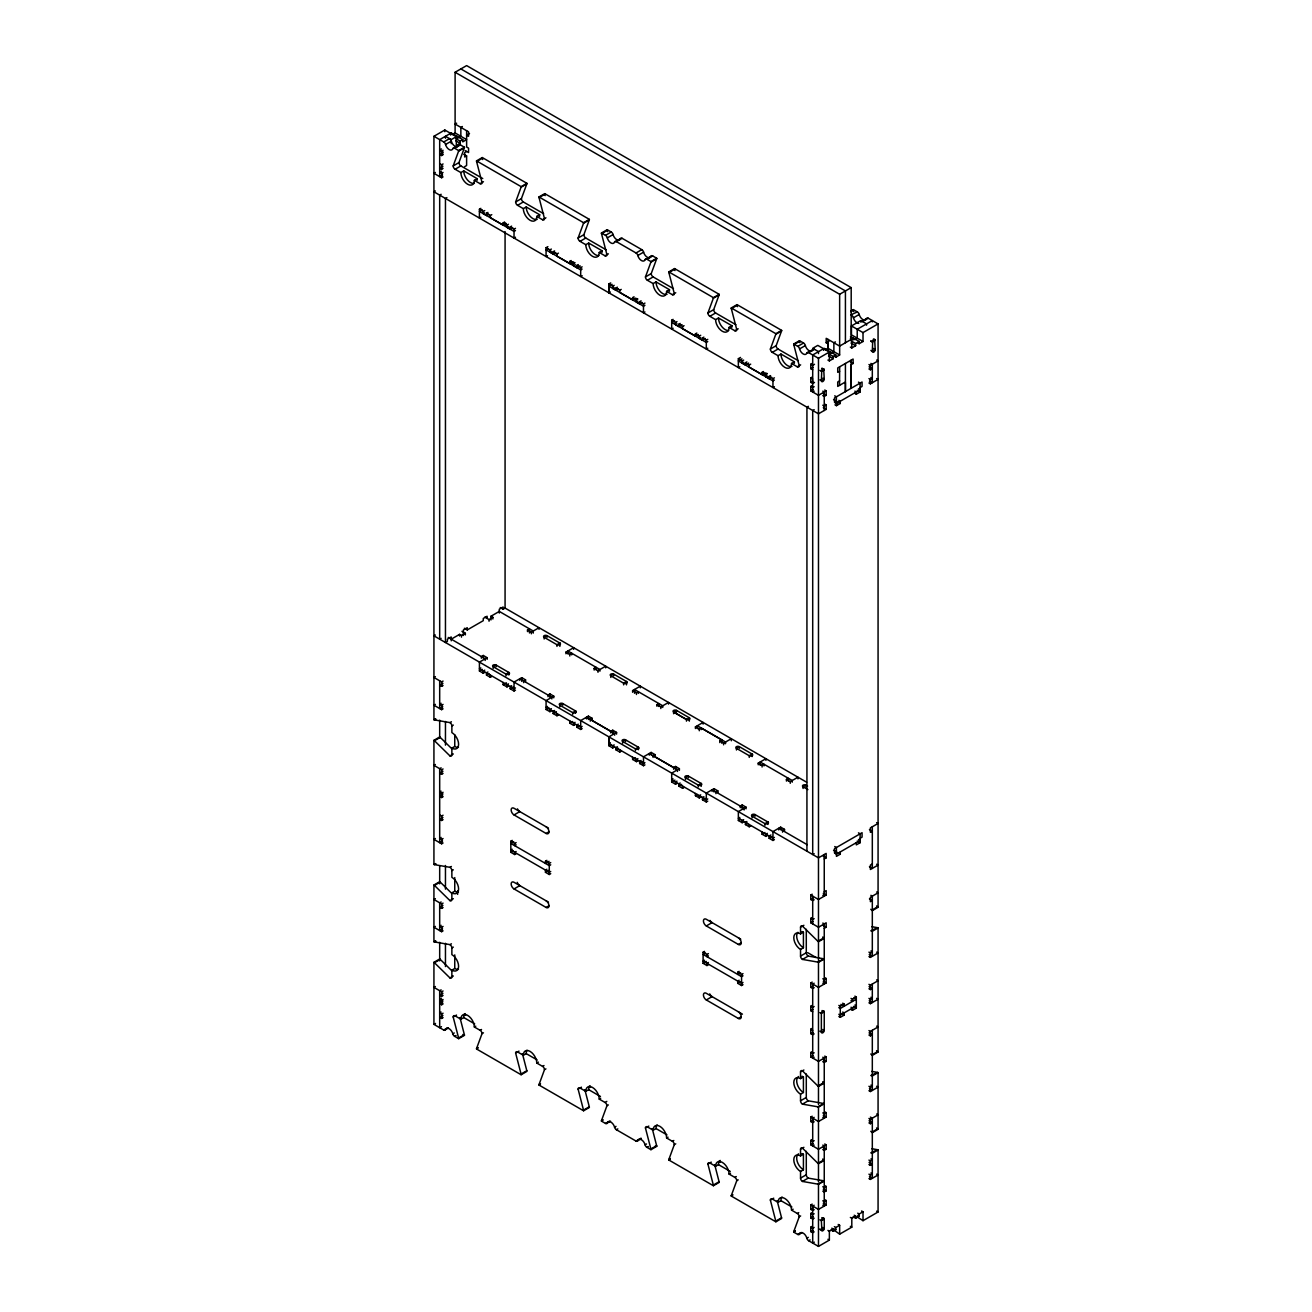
<?xml version="1.0" encoding="UTF-8"?>
<svg xmlns="http://www.w3.org/2000/svg" width="1312" height="1312" viewBox="0 0 1312 1312"><rect width="100%" height="100%" fill="white"/><g stroke="black" fill="none" stroke-linecap="round" stroke-linejoin="round"><path stroke-width="1.5" d="M485.194 660.444L485.194 658.788L448.228 637.435M519.798 680.436L519.798 678.763L551.844 697.262L551.844 698.935M586.464 718.91L586.464 717.254L614.656 733.523L614.656 735.196M599.912 671.186L599.912 669.514L567.866 651.014L567.866 653.934M677.468 771.456L677.468 769.8L649.276 753.514L649.276 755.171M712.088 791.448L712.088 789.775L744.134 808.274L744.134 809.947M725.536 743.707L725.536 742.034L697.344 725.766L697.344 728.668M760.156 765.355L760.156 762.026L792.202 780.525L792.202 782.198M778.738 829.922L778.738 828.266L807.175 844.682M834.99 404.834L836.433 405.67L836.433 401.226L833.546 399.57M834.366 356.356L835.81 357.192L839.647 354.962L839.647 294.282L851.193 287.623L851.193 339.431M845.42 382.579L845.42 391.599L845.42 363.473M845.42 342.76L845.42 290.952L460.873 68.929M854.866 393.37L856.31 394.19L860.147 391.976L860.147 387.532L862.066 386.433L862.066 381.989L834.514 397.897L834.514 402.341L836.433 401.226M442.57 154.488L442.816 151.569M822.804 378.2L824.248 379.037L821.361 380.693L821.788 369.918A2.329 1.345 -60 0 1 823.69 368.754L824.248 379.037A2.034 1.181 -60 0 1 822.804 381.53A2.034 1.181 -60 0 1 821.361 380.693L819.918 379.873M824.248 1228.54L823.805 1229.787A2.329 1.345 -60 0 1 821.902 1230.968L821.361 1220.685A2.034 1.181 -60 0 1 822.804 1218.192A2.034 1.181 -60 0 1 824.248 1219.012L824.248 1228.54L822.804 1227.442M873.038 348.369L875.202 349.615L872.316 351.288L872.742 340.513A2.329 1.345 -60 0 1 874.645 339.332L875.202 349.615A2.034 1.181 -60 0 1 873.759 352.108A2.034 1.181 -60 0 1 872.316 351.288L870.873 350.452M460.873 172.577L463.759 170.904L477.224 178.678L474.337 180.351A9.512 5.494 60 0 1 467.597 184.238A9.512 5.494 60 0 1 460.873 172.577L455.1 169.248A2.722 1.574 60 0 1 453.181 165.919L458.593 151.175A2.722 1.574 60 0 0 458.675 150.585L464.448 147.256L460.397 144.91A2.722 1.574 60 0 0 458.577 145.353A5.445 3.132 60 0 1 454.952 146.222A5.445 3.132 60 0 1 451.328 141.155A2.722 1.574 60 0 0 449.508 138.629L443.751 141.958L433.928 136.3L433.928 719.698A2.722 1.574 60 0 0 434.469 719.911L449.95 722.6L451.394 721.764M453.181 165.919L458.954 162.59L464.366 147.846A2.722 1.574 60 0 0 464.448 147.256M523.324 208.641L526.21 206.968L539.675 214.742L536.788 216.398A9.512 5.494 60 0 1 530.064 220.285A9.512 5.494 60 0 1 523.324 208.641L517.568 205.312A2.722 1.574 60 0 1 515.632 201.966L521.061 187.239A2.722 1.574 60 0 0 521.126 186.648L526.899 183.319L482.291 157.555L476.518 160.884A2.722 1.574 60 0 0 476.6 161.573L482.029 182.565A2.722 1.574 60 0 1 480.094 183.68L474.337 180.351M515.632 201.966L521.405 198.637L526.817 183.91A2.722 1.574 60 0 0 526.899 183.319M585.792 244.688L588.678 243.032L602.126 250.805L599.24 252.462A9.512 5.494 60 0 1 592.516 256.348A9.512 5.494 60 0 1 585.792 244.688L580.019 241.359A2.722 1.574 60 0 1 578.1 238.03L583.512 223.286A2.722 1.574 60 0 0 583.594 222.712L589.367 219.366L544.759 193.618L538.986 196.948A2.722 1.574 60 0 0 539.068 197.636L544.48 218.628A2.722 1.574 60 0 1 542.561 219.744L536.788 216.398M578.1 238.03L583.856 234.7L589.285 219.957A2.722 1.574 60 0 0 589.367 219.366M653.146 283.589L656.033 281.916L669.497 289.69L666.611 291.362A9.512 5.494 60 0 1 659.87 295.233A9.512 5.494 60 0 1 653.146 283.589L647.374 280.26A2.722 1.574 60 0 1 645.455 276.93L650.867 262.187A2.722 1.574 60 0 0 650.949 261.596L656.722 258.267L652.671 255.922A2.722 1.574 60 0 0 650.85 256.365A5.445 3.132 60 0 1 647.226 257.218A5.445 3.132 60 0 1 643.602 252.166A2.722 1.574 60 0 0 641.781 249.641L622.134 238.308A2.722 1.574 60 0 0 620.33 238.735A5.445 3.132 60 0 1 616.706 239.604A5.445 3.132 60 0 1 613.081 234.553A2.722 1.574 60 0 0 611.261 232.027L607.21 229.682L601.437 233.011A2.722 1.574 60 0 0 601.519 233.684L606.931 254.692A2.722 1.574 60 0 1 605.012 255.791L599.24 252.462M645.455 276.93L651.228 273.601L656.64 258.858A2.722 1.574 60 0 0 656.722 258.267M715.598 319.636L718.484 317.98L731.948 325.753L729.062 327.41A9.512 5.494 60 0 1 722.338 331.296A9.512 5.494 60 0 1 715.598 319.636L709.841 316.307A2.722 1.574 60 0 1 707.922 312.978L713.334 298.25A2.722 1.574 60 0 0 713.416 297.66L719.173 294.331L674.565 268.566L668.808 271.896A2.722 1.574 60 0 0 668.89 272.584L674.302 293.576A2.722 1.574 60 0 1 672.384 294.692L666.611 291.362M707.922 312.978L713.679 309.648L719.091 294.905A2.722 1.574 60 0 0 719.173 294.331M522.422 1053.667L526.817 1070.723A2.722 1.574 60 0 1 526.899 1071.396L521.126 1074.741L476.518 1048.977A2.722 1.574 60 0 1 476.6 1048.386L482.029 1033.643L483.472 1032.823M778.065 355.7L780.952 354.043L794.4 361.817L791.53 363.473A9.512 5.494 60 0 1 784.789 367.36A9.512 5.494 60 0 1 778.065 355.7L772.292 352.37A2.722 1.574 60 0 1 770.374 349.041L775.786 334.298A2.722 1.574 60 0 0 775.868 333.707L781.64 330.378L737.032 304.63L731.26 307.959A2.722 1.574 60 0 0 731.342 308.648L736.754 329.64A2.722 1.574 60 0 1 734.835 330.739L729.062 327.41M770.374 349.041L776.146 345.712L781.558 330.968A2.722 1.574 60 0 0 781.64 330.378M584.873 1089.731L589.285 1106.787A2.722 1.574 60 0 1 589.367 1107.459L583.594 1110.788L538.986 1085.04A2.722 1.574 60 0 1 539.068 1084.45L544.48 1069.706L545.923 1068.87M652.244 1128.615L656.64 1145.671A2.722 1.574 60 0 1 656.722 1146.36L650.949 1149.689L646.898 1147.344A2.722 1.574 60 0 1 645.078 1144.818A5.445 3.132 60 0 0 641.453 1139.767A5.445 3.132 60 0 0 637.829 1140.636A2.722 1.574 60 0 1 636.025 1141.063L616.378 1129.714A2.722 1.574 60 0 1 614.557 1127.188A5.445 3.132 60 0 0 610.933 1122.137A5.445 3.132 60 0 0 607.308 1123.006A2.722 1.574 60 0 1 605.504 1123.433L601.437 1121.104A2.722 1.574 60 0 1 601.519 1120.514L606.931 1105.77L608.374 1104.934M714.696 1164.679L719.091 1181.735A2.722 1.574 60 0 1 719.173 1182.407L713.416 1185.736L668.808 1159.988A2.722 1.574 60 0 1 668.89 1159.398L674.302 1144.654L675.746 1143.834M777.163 1200.726L781.558 1217.798A2.722 1.574 60 0 1 781.64 1218.471L775.868 1221.8L731.26 1196.052A2.722 1.574 60 0 1 731.342 1195.462L736.754 1180.718L738.197 1179.882M831.054 1229.984L833.218 1231.23L833.218 1229.016L829.364 1231.23L829.364 1240.102L818.475 1246.4L808.651 1240.726A2.722 1.574 60 0 1 806.831 1238.2A5.445 3.132 60 0 0 803.206 1233.149A5.445 3.132 60 0 0 799.582 1234.018A2.722 1.574 60 0 1 797.778 1234.444L793.711 1232.116A2.722 1.574 60 0 1 793.793 1231.525L799.221 1216.782L800.648 1215.945M442.57 174.955L439.684 176.628L439.684 139.63L451.262 132.938L462.759 139.63L462.759 141.844L466.613 139.63L455.1 132.938L455.1 72.258L466.629 65.6L851.193 287.623M433.928 136.3L444.817 130.003L456.33 136.678L456.33 145.566L460.168 143.336L460.168 141.122L455.838 138.629M469.516 133.496L466.629 135.169L468.564 136.284L468.564 131.84L455.1 124.066L456.625 123.197M462.382 126.526L460.873 127.395L460.84 136.3L457.002 138.514M452.46 134.48L455.1 132.938M445.457 138.236L445.457 136.3L451.262 139.613L457.019 136.284L457.019 137.94M443.751 141.958A2.722 1.574 60 0 1 445.555 144.484L451.328 141.155M441.488 148.945L439.684 149.978L441.619 151.093L443.062 150.257M460.168 141.122L462.759 139.63M442.57 152.766L439.684 154.422L441.619 155.538L443.062 154.701M445.555 144.484A5.445 3.132 60 0 0 449.18 149.552A5.445 3.132 60 0 0 452.804 148.682L458.577 145.353M452.804 148.682A2.722 1.574 60 0 1 454.624 148.24L460.397 144.91M458.593 151.175L464.366 147.846M439.684 163.672L441.619 164.787L443.062 163.951M466.613 151.47L464.678 152.569L464.678 157.014L466.613 155.898L466.613 165.525L464.678 166.64M442.931 166.247L439.684 168.116L441.619 169.232L443.062 168.395M435.371 172.462L433.928 173.299L441.619 177.743L443.062 176.907M441.488 171.15L439.684 172.184L441.619 173.299L443.062 172.462M455.1 169.248L460.873 165.919L482.75 178.547M476.6 161.573L482.373 158.244A2.722 1.574 60 0 1 482.291 157.555M435.371 190.962L433.928 191.798L818.475 413.821L826.166 409.377L826.166 404.932L824.723 404.096M441.144 194.291L439.684 195.127L439.684 639.174L441.127 638.337M446.9 197.62L445.457 198.456L445.457 642.503L447.376 641.388L447.376 639.174L451.23 636.96L451.23 640.83M480.094 183.68L483.472 181.728M480.864 217.234L479.405 218.087L479.421 209.182L480.864 208.362M521.061 187.239L526.817 183.91M482.291 209.756L479.405 211.412L514.025 231.404L515.468 230.568M479.421 209.182L483.275 211.412L484.718 210.576M483.275 211.412L483.275 213.626L484.718 212.79M488.638 214.233L486.473 215.48L486.473 213.266L487.916 212.429M486.473 213.266L490.327 215.48L491.77 214.643M517.568 205.312L523.324 201.966L543.644 213.692M539.068 197.636L544.841 194.307A2.722 1.574 60 0 1 544.759 193.618M504.415 222.515L506.006 223.45L503.136 225.106L503.136 222.876L504.579 222.056M503.136 222.876L506.99 225.106L508.433 224.27M506.99 225.106L506.99 227.32L508.433 226.484M512.713 227.714L510.188 229.174L510.188 226.96L511.631 226.123M515.485 237.226L514.025 238.062L514.042 229.174L515.485 228.337M542.561 219.744L545.923 217.792M583.512 223.286L589.285 219.957M547.53 255.725L546.071 256.562L546.087 247.673L547.891 246.64M548.236 248.657L546.071 249.903L580.675 269.878L582.118 269.058M546.087 247.673L549.925 249.887L551.368 249.067M549.925 249.887L549.925 252.117L551.368 251.281M555.648 252.511L553.139 253.97L553.139 251.74L554.582 250.904M553.139 251.74L556.977 253.97L558.42 253.134M580.019 241.359L585.792 238.03L606.095 249.756M601.519 233.684L607.292 230.354A2.722 1.574 60 0 1 607.21 229.682M601.437 233.011L605.504 235.356L611.261 232.027M605.504 235.356A2.722 1.574 60 0 1 607.308 237.882L613.081 234.553M572.688 261.924L569.802 263.581L569.802 261.367L571.245 260.53M569.802 261.367L573.639 263.581L575.082 262.744M573.639 263.581L573.639 265.811L575.443 264.762M607.308 237.882A5.445 3.132 60 0 0 610.933 242.933A5.445 3.132 60 0 0 614.557 242.064L620.33 238.735M614.557 242.064A2.722 1.574 60 0 1 616.378 241.638L622.134 238.308M573.639 265.811L576.854 267.648L576.854 265.434L578.28 264.598M576.854 267.648L580.084 265.778M582.134 275.7L580.675 276.537L580.691 267.648L582.134 266.828M605.012 255.791L608.374 253.856M616.378 241.638L636.025 252.97L641.781 249.641M636.025 252.97A2.722 1.574 60 0 1 637.829 255.496L643.602 252.166M637.829 255.496A5.445 3.132 60 0 0 641.453 260.547A5.445 3.132 60 0 0 645.078 259.694L650.85 256.365M645.078 259.694A2.722 1.574 60 0 1 646.898 259.251L652.671 255.922M610.342 291.986L608.866 292.838L608.899 283.933L610.703 282.9M608.866 292.838L608.866 286.18L612.114 284.294M650.867 262.187L656.64 258.858M608.899 283.933L612.737 286.164L614.18 285.327M612.737 286.164L612.737 288.378L614.18 287.541M618.46 288.771L615.935 290.231L615.935 288L617.378 287.18M615.935 288L619.789 290.231L621.232 289.394M647.374 280.26L653.146 276.93L673.45 288.656M668.89 272.584L674.647 269.255A2.722 1.574 60 0 1 674.565 268.566M635.484 298.185L632.614 299.841L632.614 297.627L634.04 296.791M632.614 297.627L636.451 299.841L637.894 299.021M636.451 299.841L636.451 302.072L637.894 301.235M642.175 302.465L639.649 303.925L639.649 301.694L641.092 300.858M644.946 311.961L643.47 312.814L643.503 303.925L644.946 303.088M644.914 305.319L643.47 306.155L608.866 286.18M672.384 294.692L675.746 292.74M673.138 328.246L671.695 329.082L671.695 320.194L673.138 319.374M713.334 298.25L719.091 294.905M674.565 320.768L671.695 322.424L706.299 342.416L707.742 341.579M671.695 320.194L675.549 322.424L676.992 321.588M675.549 322.424L675.549 324.638L676.992 323.802M675.549 324.638L678.747 326.491L678.747 324.277L680.19 323.441M678.747 326.491L681.994 324.622M678.747 324.277L682.601 326.491L684.044 325.655M709.841 316.307L715.598 312.978L735.917 324.704M731.342 308.648L737.114 305.319A2.722 1.574 60 0 1 737.032 304.63M698.279 336.118L698.279 334.462L695.409 336.118L695.409 333.888L696.852 333.051M695.409 333.888L699.263 336.118L700.706 335.282M699.263 336.118L699.263 338.332L700.706 337.496M705.348 338.512L702.461 340.185L702.461 337.955L703.904 337.135M707.758 348.221L706.299 349.074L706.315 340.185L707.758 339.349M734.835 330.739L738.197 328.804M775.786 334.298L781.558 330.968M739.804 366.737L738.344 367.573L738.361 358.684L740.526 357.438M741.952 358.832L738.344 360.915L772.948 380.89L774.392 380.054M738.361 358.684L742.198 360.898L743.642 360.078M742.198 360.898L742.198 363.129L743.642 362.292M742.198 363.129L745.413 364.966L745.413 362.752L746.856 361.915M745.413 364.966L748.66 363.096M745.413 362.752L749.25 364.966L750.694 364.146M772.292 352.37L778.065 349.041L798.368 360.767M791.53 363.473L797.286 366.802A2.722 1.574 60 0 0 799.221 365.687L793.793 344.695A2.722 1.574 60 0 1 793.711 344.023L799.484 340.694L803.534 343.022A2.722 1.574 60 0 1 805.355 345.564A5.445 3.132 60 0 0 810.111 351.075M850.799 311.059L853.325 309.599L857.376 311.944A2.722 1.574 60 0 1 859.196 314.47A5.445 3.132 60 0 0 862.82 319.521A5.445 3.132 60 0 0 866.445 318.668A2.722 1.574 60 0 1 868.249 318.226L878.072 323.9L878.072 907.297L872.316 910.626A2.722 1.574 60 0 1 871.758 910.216L870.791 909.265M793.793 344.695L799.566 341.366A2.722 1.574 60 0 1 799.484 340.694M850.881 311.748L853.407 310.288A2.722 1.574 60 0 1 853.325 309.599M793.711 344.023L797.778 346.368L803.534 343.022M850.848 314.847L857.376 311.944M797.778 346.368A2.722 1.574 60 0 1 799.582 348.894L805.355 345.564M851.603 315.274A2.722 1.574 60 0 1 853.423 317.799L859.196 314.47M764.962 372.936L762.075 374.592L762.075 372.378L763.518 371.542M762.075 372.378L765.913 374.592L767.356 373.756M878.072 323.9L863.017 332.592L863.017 341.481L851.455 334.839L851.455 325.95L860.803 320.554L866.576 323.884L866.543 325.196M806.831 353.076L812.604 349.746A2.722 1.574 60 0 1 814.424 349.304L808.651 352.633A2.722 1.574 60 0 0 806.831 353.076A5.445 3.132 60 0 1 803.206 353.945A5.445 3.132 60 0 1 799.582 348.894M866.445 318.668L860.672 321.998A2.722 1.574 60 0 1 862.492 321.555L868.249 318.226M765.913 374.592L765.913 376.806L767.356 375.986M853.407 339.808L853.407 338.152L839.647 346.089L826.199 338.316L826.199 342.76L829.069 341.087M771.653 377.2L769.127 378.66L769.127 376.446L770.57 375.609M835.4 341.874L833.891 342.76L833.858 351.649L830.004 353.879L830.004 351.649L824.248 348.32L812.702 354.978L812.702 391.993L814.145 391.156M774.408 386.712L772.948 387.548L772.965 378.66L774.408 377.84M825.527 349.796L828.085 348.32L839.647 354.962M797.286 366.802L800.648 364.867M808.651 352.633L818.475 358.307L830.037 351.632L835.81 354.962L835.81 357.192M812.702 369.787L810.783 368.672L810.783 364.228L812.226 363.408M854.653 339.644L857.244 338.152M814.506 364.31L812.702 365.343L810.783 364.228M810.783 368.672L812.948 367.426M828.528 353.748L833.218 356.454L835.81 354.962M850.963 340.808L855.654 343.514L859.18 341.481L859.18 343.695L857.736 342.858M827.921 360.062L829.364 360.898L833.218 358.684L833.218 356.454M850.356 347.122L851.8 347.959L855.654 345.728L855.654 343.514M859.18 343.695L863.017 341.481M821.361 371.444L824.248 369.787L821.837 368.393M875.202 340.366L872.316 342.038L870.873 341.202M814.506 382.432L812.702 383.481L810.783 382.366L810.783 377.922L812.226 377.085M810.783 382.366L812.948 381.12M822.804 395.601L824.248 396.421L826.166 395.322L826.166 390.878L818.475 395.322L810.783 390.878L810.783 386.433L812.226 385.597M839.647 371.247L837.728 372.362L837.728 367.918L853.112 359.029L853.112 363.473L851.193 364.588L851.193 388.27L851.193 360.144M814.145 386.712L812.702 387.548L810.783 386.433M810.783 390.878L812.948 389.631M839.647 380.874L837.728 381.972L837.728 386.417L845.059 382.186M868.938 364.506L870.381 365.343L878.072 360.898L876.629 360.062M839.532 385.384L839.647 366.802M868.938 368.951L870.381 369.787L872.316 368.672L869.069 366.802M808.389 406.326L806.929 407.163L806.929 851.193M814.145 409.656L812.702 410.492L812.702 854.538L814.145 853.702M826.166 404.932L824.248 406.048L822.804 405.211M868.938 378.578L870.381 379.398L872.316 378.299L870.873 377.462M435.371 635.008L433.928 635.844L818.475 857.868L826.166 853.423L826.166 857.868L824.248 858.966M834.727 402.489L836.4 403.473L860.114 389.779L860.114 383.12L858.442 382.136M868.938 383.006L870.381 383.842L878.072 379.398L876.629 378.578M836.433 405.67L840.27 403.456L840.27 401.226L838.844 400.39M451.23 639.174L459.561 634.368L461.48 635.467L465.334 633.253L465.334 634.91M464.366 628.251L467.252 629.924L483.275 620.674L483.275 618.444L487.113 616.23L487.113 618.444M490.967 619.986L490.967 616.23L499.298 611.425M500.249 607.538L503.136 609.194L505.071 608.096L505.071 231.568M484.833 617.132L489.048 619.559L492.886 617.345L492.886 619.002M435.371 676.631L433.928 677.468L441.619 681.912L443.062 681.076M487.113 659.346L487.113 657.673L483.275 655.459L481.356 656.558L481.356 658.23M527.49 631.58L527.49 629.924L529.425 628.809L529.425 632.974M442.931 683.372L439.684 685.241L441.619 686.356L443.062 685.52M487.113 657.673L479.421 662.117L479.421 670.99L483.275 673.22L484.718 672.384M527.49 629.924L531.344 632.138L539.035 627.71L539.035 629.366M480.864 667.939L479.421 668.776L514.042 688.751L515.485 687.931M479.421 670.99L482.308 669.333M484.718 670.17L483.275 670.99L483.275 673.22M487.916 672.006L486.473 672.843L486.473 675.073L490.327 677.287L491.77 676.451M435.371 704.396L433.928 705.216L441.619 709.661L443.062 708.824M486.473 675.073L488.999 673.614M441.127 703.281L439.684 704.118L441.619 705.216L443.062 704.396M442.767 706.774L439.684 708.562L439.684 680.797M433.928 719.698L435.371 718.861M434.469 719.911L435.912 719.091M503.136 682.47L503.136 684.684L506.383 682.814M508.433 683.847L506.99 684.684L506.99 686.914L508.433 686.078M525.571 681.535L525.571 679.878L521.733 677.648L514.042 682.092L514.042 690.981L515.485 690.145M565.948 653.786L565.948 652.13L573.639 647.685L573.639 649.342M511.631 685.7L510.188 686.537L510.188 688.751L514.042 690.981M510.188 688.751L513.435 686.881M525.571 679.878L523.652 680.994L523.652 682.65M565.948 652.13L569.802 654.344L571.72 653.228L571.72 654.901M451.836 748.775L440.242 737.393A2.722 1.574 60 0 0 439.684 736.967L433.928 740.312A2.722 1.574 60 0 1 434.469 740.722L449.95 755.909A2.722 1.574 60 0 0 451.869 754.794L451.869 748.135A9.512 5.494 60 0 0 458.593 744.248A9.512 5.494 60 0 0 451.869 732.588L451.869 725.93L453.312 725.093M434.469 740.722L440.242 737.393M451.869 748.135L454.756 746.462A9.512 5.494 60 0 0 458.462 747.315M553.779 697.82L553.779 696.164L549.925 693.933L548.006 695.048L548.006 696.705M594.156 670.071L594.156 668.398L596.074 667.3L596.074 669.792M435.371 764.519L433.928 765.355L441.619 769.8L443.062 768.963M449.95 755.909L453.312 753.957M553.779 696.164L546.087 700.592L546.087 709.48L549.925 711.694L551.368 710.874M594.156 668.398L597.993 670.629L605.685 666.184L605.685 667.857M441.127 767.848L439.684 768.684L439.684 842.698L442.57 841.025M547.53 706.43L546.087 707.266L580.691 727.242L582.134 726.405M546.087 709.48L548.974 707.808M442.931 771.259L439.684 773.129L441.619 774.244L443.062 773.408M551.368 708.644L549.925 709.48L549.925 711.694M554.582 710.497L553.139 711.334L553.139 713.548L556.977 715.762L558.42 714.942M553.139 713.548L556.37 711.678M441.127 791.169L439.684 792.005L441.619 793.104L443.062 792.268M569.802 720.944L569.802 723.174L572.688 721.502M442.816 793.727A2.034 1.181 -60 0 0 442.57 794.777L439.684 796.433L441.619 797.548L443.062 796.712M575.082 722.338L573.639 723.174L573.639 725.388L575.082 724.552M592.22 720.026L592.22 718.353L588.383 716.139L580.691 720.583L580.691 729.456L582.134 728.636M632.614 692.277L632.614 690.604L640.305 686.16L640.305 687.832M578.28 724.191L576.854 725.028L576.854 727.242L580.691 729.456M576.854 727.242L579.363 725.782M590.302 721.141L590.302 719.468L592.22 718.353M632.614 690.604L636.451 692.834L638.37 691.719L638.37 693.376M439.684 814.932L441.619 816.048L443.062 815.211M442.931 817.507L439.684 819.377L441.619 820.492L443.062 819.656M610.802 732.982L610.802 731.325L612.72 730.21L616.574 732.424L616.574 734.097M656.968 706.332L656.968 704.659L658.903 703.544L658.903 706.463M644.93 762.682L643.487 763.518L608.883 743.527L608.883 736.868L616.574 732.424M656.968 704.659L660.822 706.873L668.513 702.445L668.497 704.118M435.371 838.532L433.928 839.368L441.619 843.796L443.062 842.976M441.127 837.417L439.684 838.253L441.619 839.368L443.062 838.532M608.883 743.527L610.326 742.69M608.899 736.868L608.899 745.741L611.048 744.494M614.18 744.904L612.737 745.741L612.737 747.955L614.18 747.135M617.378 746.758L615.935 747.594L615.935 749.808L619.789 752.038L621.232 751.202M615.935 749.808L618.46 748.348M548.482 828.167L514.042 808.274A4.084 2.362 60 0 0 511.155 809.947A4.084 2.362 60 0 0 514.042 814.932L519.798 811.603A4.084 2.362 60 0 1 517.453 808.864M433.928 740.312L433.928 864.411L435.371 863.575M433.928 864.411A2.722 1.574 60 0 0 434.469 864.641L435.912 863.804M686.438 721.141L686.455 719.468L689.325 717.812A2.034 1.181 0 0 1 689.341 719.468A2.034 1.181 0 0 1 686.455 719.468L673.63 712.072L676.516 710.399L689.341 717.795L689.325 721.141M632.614 757.221L632.614 759.435L635.484 757.762M637.894 758.598L636.451 759.435L636.451 761.649L637.894 760.829M434.469 864.641L449.95 867.314L451.394 866.478M655.032 756.302L655.032 754.63L651.178 752.416L643.487 756.844L643.503 765.716L644.946 764.896M695.426 728.521L695.426 726.864L703.117 722.42L703.101 724.093M641.092 760.452L639.649 761.288L639.649 763.502L643.503 765.716M451.836 893.488L440.242 882.107A2.722 1.574 60 0 0 439.684 881.697L433.928 885.026A2.722 1.574 60 0 1 434.469 885.436L449.95 900.622A2.722 1.574 60 0 0 451.869 899.507L451.869 892.849A9.512 5.494 60 0 0 458.593 888.962A9.512 5.494 60 0 0 451.869 877.302L451.869 870.643L453.312 869.823M639.649 763.502L642.896 761.632M653.097 757.401L653.097 755.745L655.032 754.63M695.426 726.864L699.28 729.078L701.198 727.98L721.698 739.82L721.698 743.15M516.124 853.702L514.681 854.538L510.827 852.308L510.827 841.205L512.27 840.385M434.469 885.436L440.242 882.107M513.714 841.763L510.827 843.436L549.285 865.641L550.728 864.805M510.827 841.205L514.681 843.436L516.124 842.599M516.124 844.813L514.681 845.65L514.681 843.436M512.27 849.258L510.827 850.094L549.285 872.3L550.728 871.463M510.827 852.308L513.353 850.848M514.042 814.932L546.087 833.448L548.974 831.775A4.084 2.362 60 0 0 546.087 826.773M516.124 851.488L514.681 852.308L514.681 854.538M435.371 898.654L433.928 899.491L441.619 903.935L443.062 903.099M451.869 892.849L454.756 891.192A9.512 5.494 60 0 0 458.462 892.045M441.127 901.984L439.684 902.82L439.684 930.569L442.57 928.912M653.097 755.745L673.63 767.569L675.549 766.47L679.386 768.684L679.386 770.357M719.78 742.592L719.78 740.936L721.698 739.82M449.95 900.622L453.312 898.671M679.386 768.684L671.695 773.129L671.695 782.001L675.549 784.232L676.992 783.395M719.78 740.936L723.617 743.15L731.309 738.705L731.309 740.788M442.931 905.395L439.684 907.264L441.619 908.38L443.062 907.543M673.138 778.951L671.695 779.787L706.315 799.762L707.758 798.926M671.695 782.001L674.942 780.132M676.992 781.165L675.549 782.001L675.549 784.232M680.19 783.018L678.747 783.854L678.747 786.068L682.601 788.299L684.044 787.462M549.039 861.328L545.448 863.411L545.448 861.197L546.891 860.36M435.371 926.42L433.928 927.24L441.619 931.684L443.062 930.848M678.747 786.068L681.633 784.412M441.127 925.304L439.684 926.141L441.619 927.24L443.062 926.42M545.448 861.197L549.285 863.411L550.728 862.574M546.891 869.249L545.448 870.069L545.448 872.3L549.285 874.514L550.728 873.677M548.482 902.164L514.042 882.287A4.084 2.362 60 0 0 511.155 883.944A4.084 2.362 60 0 0 514.042 888.946L519.798 885.616A4.084 2.362 60 0 1 517.24 882.336M545.448 872.3L548.678 870.43M433.928 885.026L433.928 941.721L435.371 940.884M433.928 941.721A2.722 1.574 60 0 0 434.469 941.934L435.912 941.114M695.409 793.481L695.409 795.695L697.574 794.449M700.706 794.859L699.263 795.695L699.263 797.909L700.706 797.089M717.844 792.546L717.844 790.89L714.007 788.66L706.315 793.104L706.315 801.993L707.758 801.156M758.221 764.798L758.221 763.141L765.913 758.697L765.913 760.353M703.904 796.712L702.461 797.548L702.461 799.762L706.315 801.993M434.469 941.934L449.95 944.624L451.394 943.787M702.461 799.762L704.987 798.303M717.844 790.89L715.926 791.989L715.926 793.662M758.221 763.141L762.075 765.355L763.994 764.24L763.994 765.913M451.836 970.798L440.242 959.4A2.722 1.574 60 0 0 439.684 958.99L433.928 962.319A2.722 1.574 60 0 1 434.469 962.746L449.95 977.932A2.722 1.574 60 0 0 451.869 976.817L451.869 970.158A9.512 5.494 60 0 0 458.593 966.272A9.512 5.494 60 0 0 451.869 954.611L451.869 947.953L453.312 947.116M434.469 962.746L440.242 959.4M514.042 888.946L546.087 907.445L548.974 905.788A4.084 2.362 60 0 0 546.087 900.786M451.869 970.158L454.756 968.486A9.512 5.494 60 0 0 458.462 969.338M746.052 808.832L746.052 807.175L742.198 804.945L740.28 806.06L740.28 807.716M786.429 781.083L786.429 779.41L788.348 778.311L788.348 781.214M449.95 977.932L453.312 975.98M435.371 986.542L433.928 987.378L441.619 991.823L443.062 990.986M746.052 807.175L738.361 811.603L738.361 820.492L742.198 822.706L743.642 821.87M786.429 779.41L790.267 781.64L797.958 777.196L797.958 778.852M441.127 989.871L439.684 990.708L439.684 1027.706L441.488 1026.673M739.804 817.442L738.361 818.262L772.965 838.253L774.408 837.417M738.361 820.492L740.526 819.246M442.931 993.282L439.684 995.152L441.619 996.251L443.062 995.431M743.642 819.656L742.198 820.492L742.198 822.706M746.856 821.509L745.413 822.345L745.413 824.559L749.25 826.773L750.694 825.953M441.488 998.186L439.684 999.219L441.619 1000.334L443.062 999.498M745.413 824.559L747.578 823.313M442.816 1000.941A2.034 1.181 -60 0 0 442.57 1001.991L439.684 1003.664L441.619 1004.762L443.062 1003.942M441.127 1012.077L439.684 1012.913L441.619 1014.012L443.062 1013.192M442.931 1015.472L439.684 1017.358L441.619 1018.456L443.062 1017.62M762.075 831.956L762.075 834.186L764.962 832.513M433.928 962.319L433.928 1024.377L435.535 1023.458M767.356 833.35L765.913 834.186L765.913 836.4L767.356 835.564M784.51 831.037L784.51 829.364L780.656 827.15L772.965 831.595L772.965 840.467L774.408 839.631M459.971 1017.604L464.366 1034.66A2.722 1.574 60 0 1 464.448 1035.348L458.675 1038.678A2.722 1.574 60 0 0 458.593 1037.989L453.181 1016.997L456.543 1015.062M770.931 834.99L769.127 836.023L769.127 838.253L772.965 840.467M769.127 838.253L772.014 836.58M784.51 829.364L782.575 830.48L782.575 832.152M453.181 1016.997A2.722 1.574 60 0 1 455.1 1015.882L460.873 1019.211L463.759 1017.554A9.512 5.494 60 0 1 465.153 1013.618M433.928 1024.377L443.751 1030.051L445.194 1029.215M445.555 1029.018L447.343 1027.968M443.751 1030.051A2.722 1.574 60 0 0 445.555 1029.625L448.442 1027.952M445.555 1029.625A5.445 3.132 60 0 1 449.18 1028.756A5.445 3.132 60 0 1 452.804 1033.807L454.247 1032.97M452.804 1033.807A2.722 1.574 60 0 0 454.624 1036.332L456.068 1035.496M460.873 1019.211A9.512 5.494 60 0 1 467.597 1015.34A9.512 5.494 60 0 1 474.337 1026.984L475.78 1026.164M458.593 1037.989L464.366 1034.66M474.337 1026.984L480.094 1030.314L481.537 1029.494M476.6 1048.386L478.044 1047.55M476.518 1048.977L477.962 1048.14M740.755 939.179L706.315 919.286A4.084 2.362 60 0 0 703.429 920.958A4.084 2.362 60 0 0 706.315 925.944L712.088 922.615A4.084 2.362 60 0 1 710.005 920.401M860.147 838.237L862.066 837.138L862.066 832.694L834.514 848.602L834.514 853.046L836.433 851.931L833.546 850.274M840.27 851.931L840.27 854.161L836.433 856.375L836.416 847.503L834.744 846.535M858.458 832.841L860.131 833.809L860.147 842.681L856.31 844.895L856.31 842.681M521.126 1074.741A2.722 1.574 60 0 0 521.061 1074.052L515.632 1053.06L519.011 1051.109M515.632 1053.06A2.722 1.574 60 0 1 517.568 1051.945L523.324 1055.274L526.21 1053.618A9.512 5.494 60 0 1 527.08 1050.305M708.398 964.714L706.955 965.55L703.101 963.32L703.101 952.217L704.544 951.397M705.512 953.053L703.101 954.447L741.559 976.636L743.002 975.816M703.101 952.217L706.955 954.447L708.398 953.611M814.145 899.77L812.702 900.606L810.783 899.491L810.783 895.046L812.226 894.21M708.398 955.825L706.955 956.661L706.955 954.447M704.544 960.269L703.101 961.106L741.559 983.311L743.002 982.475M810.783 899.491L812.948 898.244M824.248 891.717L826.166 890.602L826.166 895.046L818.475 899.491L810.783 895.046M872.316 863.968L870.381 865.084L870.381 869.512L878.072 865.084L876.629 864.247M703.101 963.32L706.348 961.45M706.315 925.944L738.361 944.443L741.247 942.787A4.084 2.362 60 0 0 738.361 937.785M708.398 962.483L706.955 963.32L706.955 965.55M523.324 1055.274A9.512 5.494 60 0 1 530.064 1051.388A9.512 5.494 60 0 1 536.788 1063.048L538.412 1062.113M521.061 1074.052L526.817 1070.723M536.788 1063.048L542.561 1066.377L544.004 1065.541M824.248 928.355L826.166 927.24L826.166 922.795L818.475 927.24L810.783 922.795L810.783 918.367L812.226 917.531M814.145 918.646L812.702 919.466L810.783 918.367M802.452 959.416L808.225 956.087L823.69 958.777A2.722 1.574 60 0 1 824.248 958.99L818.475 962.319A2.722 1.574 60 0 0 817.917 962.106L802.452 959.416A2.722 1.574 60 0 1 800.533 956.087L800.533 949.429A9.512 5.494 60 0 1 793.793 937.768A9.512 5.494 60 0 1 800.533 933.882L800.533 927.223L803.895 925.288M810.783 922.795L812.948 921.549M539.068 1084.45L540.511 1083.614M538.986 1085.04L540.429 1084.204M800.533 933.882L803.42 932.225L803.42 947.756L800.533 949.429M740.608 972.766L737.721 974.422L737.721 972.208L739.164 971.372M737.721 972.208L741.559 974.422L743.002 973.586M739.164 980.244L737.721 981.081L737.721 983.311L741.559 985.525L743.002 984.689M742.444 1014.16L706.315 993.299A4.084 2.362 60 0 0 703.429 994.955A4.084 2.362 60 0 0 706.315 999.957L712.088 996.628A4.084 2.362 60 0 1 709.743 993.873M737.721 983.311L740.608 981.638M817.917 941.294L823.69 937.965A2.722 1.574 60 0 0 824.248 938.375L818.475 941.721A2.722 1.574 60 0 1 817.917 941.294L802.452 926.108A2.722 1.574 60 0 0 800.533 927.223M871.758 910.216L877.531 906.887A2.722 1.574 60 0 0 878.072 907.297M800.533 956.087L806.29 952.758L806.29 929.306M583.594 1110.788A2.722 1.574 60 0 0 583.512 1110.116L578.1 1089.124L581.462 1087.172M578.1 1089.124A2.722 1.574 60 0 1 580.019 1088.009L585.792 1091.338L588.678 1089.665A9.512 5.494 60 0 1 590.072 1085.729M817.917 962.106L823.69 958.777M870.791 930.848L877.531 927.682A2.722 1.574 60 0 1 878.072 927.912L878.072 1052.027L872.316 1055.356A2.722 1.574 60 0 1 871.758 1054.946L870.791 1053.995M878.072 927.912L872.316 931.241A2.722 1.574 60 0 0 871.758 931.012M706.315 999.957L738.361 1018.456L741.247 1016.8A4.084 2.362 60 0 0 738.361 1011.798M585.792 1091.338A9.512 5.494 60 0 1 592.516 1087.451A9.512 5.494 60 0 1 599.24 1099.112L600.683 1098.275M583.512 1110.116L589.285 1106.787M814.145 987.657L812.702 988.477L810.783 987.378L810.783 982.934L812.226 982.098M599.24 1099.112L605.012 1102.441L606.816 1101.391M814.145 983.213L812.702 984.049L812.702 1058.046L814.145 1057.226M810.783 987.378L812.948 986.132M810.783 982.934L818.475 987.378L826.166 982.934L826.166 978.49L824.248 979.605L822.804 978.768M868.938 952.135L870.381 952.955L872.316 951.856L870.873 951.02M868.938 956.563L870.381 957.399L878.072 952.955L876.629 952.135M601.519 1120.514L602.962 1119.677M601.437 1121.104L602.88 1120.268M605.504 1123.433L609.457 1121.153M607.308 1123.006L610.556 1121.137M812.702 1011.798L810.783 1010.683L810.783 1006.238L812.226 1005.418M814.145 1006.517L812.702 1007.354L810.783 1006.238M810.783 1010.683L812.948 1009.436M614.557 1127.188L616 1126.352M616.378 1129.714L617.821 1128.894M868.938 984.328L870.381 985.148L878.072 980.72L876.629 979.884M838.844 1005.402L840.27 1006.238L844.124 1004.024L844.124 1006.238L840.877 1004.369M851.012 998.383L852.456 999.203L856.31 996.989L856.31 1008.092L852.456 1010.306L851.012 1009.469M868.938 988.756L870.381 989.592L872.316 988.477L869.069 986.608M814.145 1033.905L812.702 1034.742L810.783 1033.626L810.783 1029.182L812.226 1028.362M650.949 1149.689A2.722 1.574 60 0 0 650.867 1149L645.455 1128.008L648.817 1126.073M810.783 1033.626L812.948 1032.38M868.938 998.383L870.381 999.219L872.316 998.104L870.873 997.268M838.844 1016.505L840.27 1017.341L844.124 1015.127L844.124 1012.897L842.681 1012.06M868.938 1002.827L870.381 1003.664L878.072 999.219L876.629 998.383M645.455 1128.008A2.722 1.574 60 0 1 647.374 1126.893L653.146 1130.222L656.033 1128.566A9.512 5.494 60 0 1 657.148 1124.925M636.025 1141.063L641.076 1138.144M637.829 1140.636L641.076 1138.75M645.078 1144.818L646.521 1143.982M646.898 1147.344L648.341 1146.508M822.804 1061.654L824.248 1062.49L826.166 1061.375L826.166 1056.947L818.475 1061.375L810.783 1056.947L810.783 1052.503L812.226 1051.666M653.146 1130.222A9.512 5.494 60 0 1 659.87 1126.336A9.512 5.494 60 0 1 666.611 1137.996L668.054 1137.16M814.145 1052.782L812.702 1053.618L810.783 1052.503M650.867 1149L656.64 1145.671M810.783 1056.947L812.948 1055.684M666.611 1137.996L672.384 1141.325L673.81 1140.489M802.452 1104.146L808.225 1100.801L823.69 1103.49A2.722 1.574 60 0 1 824.248 1103.72L818.475 1107.049A2.722 1.574 60 0 0 817.917 1106.82L802.452 1104.146A2.722 1.574 60 0 1 800.533 1100.801L800.533 1094.142A9.512 5.494 60 0 1 793.793 1082.498A9.512 5.494 60 0 1 800.533 1078.612L800.533 1071.953L803.895 1070.002M868.938 1030.576L870.381 1031.412L878.072 1026.968L876.629 1026.132M868.938 1035.02L870.381 1035.857L872.316 1034.742L869.069 1032.872M800.533 1078.612L803.42 1076.939L803.42 1092.486L800.533 1094.142M668.89 1159.398L670.317 1158.562M668.808 1159.988L670.252 1159.152M817.917 1086.024L823.69 1082.695A2.722 1.574 60 0 0 824.248 1083.105L818.475 1086.434A2.722 1.574 60 0 1 817.917 1086.024L802.452 1070.838A2.722 1.574 60 0 0 800.533 1071.953M871.758 1054.946L877.531 1051.601A2.722 1.574 60 0 0 878.072 1052.027M800.533 1100.801L806.29 1097.472L806.29 1074.02M713.416 1185.736A2.722 1.574 60 0 0 713.334 1185.064L707.922 1164.072L711.284 1162.12M817.917 1106.82L823.69 1103.49M870.791 1075.561L877.531 1072.412A2.722 1.574 60 0 1 878.072 1072.626L878.072 1129.32L872.316 1132.65A2.722 1.574 60 0 1 871.758 1132.24L870.791 1131.288M707.922 1164.072A2.722 1.574 60 0 1 709.841 1162.957L715.598 1166.286L718.484 1164.63A9.512 5.494 60 0 1 720.206 1160.431M878.072 1072.626L872.316 1075.955A2.722 1.574 60 0 0 871.758 1075.742M814.145 1121.793L812.702 1122.629L810.783 1121.514L810.783 1117.07L812.226 1116.233M814.145 1117.348L812.702 1118.185L812.702 1145.934L814.145 1145.097M810.783 1121.514L812.948 1120.268M810.783 1117.07L818.475 1121.514L826.166 1117.07L826.166 1112.625L824.248 1113.74L822.804 1112.904M868.938 1086.27L870.381 1087.107L872.316 1085.992L870.873 1085.155M868.938 1090.715L870.381 1091.535L878.072 1087.107L876.629 1086.27M715.598 1166.286A9.512 5.494 60 0 1 722.338 1162.399A9.512 5.494 60 0 1 729.062 1174.06L730.505 1173.223M713.334 1185.064L719.091 1181.735M729.062 1174.06L734.835 1177.389L736.278 1176.552M822.804 1149.542L824.248 1150.378L826.166 1149.263L826.166 1144.818L818.475 1149.263L810.783 1144.818L810.783 1140.39L812.226 1139.554M814.145 1140.669L812.702 1141.489L810.783 1140.39M802.452 1181.44L808.225 1178.11L823.69 1180.784A2.722 1.574 60 0 1 824.248 1181.013L818.475 1184.342A2.722 1.574 60 0 0 817.917 1184.129L802.452 1181.44A2.722 1.574 60 0 1 800.533 1178.11L800.533 1171.452A9.512 5.494 60 0 1 793.793 1159.792A9.512 5.494 60 0 1 800.533 1155.905L800.533 1149.246L803.895 1147.311M810.783 1144.818L812.948 1143.572M731.342 1195.462L732.785 1194.625M800.533 1155.905L803.42 1154.248L803.42 1169.779L800.533 1171.452M731.26 1196.052L732.703 1195.216M868.938 1118.464L870.381 1119.3L878.072 1114.856L876.629 1114.019M868.938 1122.908L870.381 1123.728L872.316 1122.629L869.069 1120.743M817.917 1163.318L823.69 1159.988A2.722 1.574 60 0 0 824.248 1160.398L818.475 1163.728A2.722 1.574 60 0 1 817.917 1163.318L802.452 1148.131A2.722 1.574 60 0 0 800.533 1149.246M871.758 1132.24L877.531 1128.91A2.722 1.574 60 0 0 878.072 1129.32M800.533 1178.11L806.29 1174.781L806.29 1151.329M775.868 1221.8A2.722 1.574 60 0 0 775.786 1221.128L770.374 1200.119L773.736 1198.184M770.374 1200.119A2.722 1.574 60 0 1 772.292 1199.02L778.065 1202.35L780.952 1200.677A9.512 5.494 60 0 1 782.067 1197.036M817.917 1184.129L823.69 1180.784M870.791 1152.871L877.531 1149.706A2.722 1.574 60 0 1 878.072 1149.935L878.072 1211.993L863.017 1220.685L857.244 1216.929M878.072 1149.935L872.316 1153.264A2.722 1.574 60 0 0 871.758 1153.035M822.804 1191.165L824.248 1192.001L826.166 1190.902L826.166 1186.458L824.248 1187.557L822.804 1186.737M868.938 1160.087L870.381 1160.923L872.316 1159.808L870.873 1158.972M778.065 1202.35A9.512 5.494 60 0 1 784.789 1198.463A9.512 5.494 60 0 1 791.53 1210.123L793.137 1209.188M868.938 1164.531L870.381 1165.368L872.316 1164.252L869.069 1162.383M775.786 1221.128L781.558 1217.798M814.145 1209.68L812.702 1210.5L810.783 1209.402L810.783 1204.957L812.226 1204.121M791.53 1210.123L797.286 1213.452L798.729 1212.616M814.145 1205.236L812.702 1206.072L812.702 1243.071L814.309 1242.136M810.783 1209.402L812.948 1208.155M810.783 1204.957L818.475 1209.402L826.166 1204.957L826.166 1200.513L824.248 1201.628L822.804 1200.792M868.938 1174.158L870.381 1174.978L872.316 1173.879L870.873 1173.043M814.145 1218.192L812.702 1219.012L810.783 1217.913L810.783 1213.469L812.226 1212.632M868.938 1178.586L870.381 1179.422L878.072 1174.978L876.629 1174.158M814.145 1213.748L812.702 1214.584L810.783 1213.469M810.783 1217.913L812.948 1216.65M793.793 1231.525L795.236 1230.689M793.711 1232.116L795.154 1231.279M797.778 1234.444L801.025 1232.575M814.145 1231.87L812.702 1232.706L810.783 1231.591L810.783 1227.163L812.226 1226.326M799.582 1234.018L802.108 1232.558M814.145 1227.442L812.702 1228.262L810.783 1227.163M810.783 1231.591L812.948 1230.344M806.831 1238.2L808.274 1237.364M824.248 1228.262L821.361 1229.934L819.918 1229.098M808.651 1240.726L810.094 1239.889M834.366 1226.687L835.81 1227.507L839.647 1225.293L839.647 1234.166L833.891 1230.016M850.356 1217.438L851.8 1218.274L855.654 1216.06L855.654 1218.274L853.128 1216.814M857.736 1213.19L859.18 1214.026L863.017 1211.796L863.017 1220.685M833.218 1231.23L835.81 1229.738L835.81 1227.507M855.654 1218.274L859.18 1216.24L859.18 1214.026M839.647 1234.166L851.8 1227.163L851.8 1218.274M871.726 926.682L877.531 927.682M871.726 1071.396L877.531 1072.412M871.726 1148.705L877.531 1149.706M455.1 72.258L839.647 294.282M851.455 325.95L863.017 332.592M873.398 339.054L875.202 340.087M870.873 340.923L872.316 341.76M850.488 336.495L859.18 341.481M850.356 338.234L851.8 339.07L851.8 347.959M850.963 343.022L855.654 345.728M870.873 363.408L872.316 364.228L872.316 382.727L869.462 381.087M826.199 342.76L828.118 343.859L828.118 349.779M850.225 361.817L853.112 363.473M455.838 140.843L460.168 143.336M828.528 355.978L833.218 358.684M465.202 150.618L468.564 152.553L468.564 148.125L466.629 147.01L466.613 130.741M454.624 148.24L458.675 150.585M476.518 160.884L521.126 186.648M538.986 196.948L583.594 222.712M646.898 259.251L650.949 261.596M668.808 271.896L713.416 297.66M731.26 307.959L775.868 333.707M463.726 154.242L466.613 155.898M858.442 388.795L860.114 389.779M822.083 368.262L824.248 369.508M857.261 390.32L860.147 391.976M441.127 151.651L442.57 152.487M819.918 370.345L821.361 371.181M854.866 391.14L856.31 391.976L856.31 394.19M810.783 377.922L812.702 379.037M824.723 390.041L826.166 390.878M834.727 395.83L836.4 396.798L836.4 403.473M822.804 391.156L824.248 391.993L824.248 410.492M823.28 393.649L826.166 395.322M837.761 401.997L840.27 403.456M510.188 226.96L514.042 229.174M576.854 265.434L580.691 267.648M639.649 301.694L643.503 303.925M702.461 337.955L706.315 340.185M769.127 376.446L772.965 378.66M823.28 407.704L826.166 409.377M483.275 213.626L486.473 215.48M503.136 225.106L490.327 217.694L490.327 215.48M506.99 227.32L510.188 229.174M549.925 252.117L553.139 253.97M569.802 263.581L556.977 256.184L556.977 253.97M612.737 288.378L615.935 290.231M632.614 299.841L619.789 292.445L619.789 290.231M636.451 302.072L639.649 303.925M695.409 336.118L682.601 328.705L682.601 326.491M699.263 338.332L702.461 340.185M762.075 374.592L749.25 367.196L749.25 364.966M765.913 376.806L769.127 378.66M504.907 607.997L806.618 782.198M876.629 822.624L878.072 823.444L870.381 827.888L870.381 832.333L872.316 831.218L869.43 829.561M807.585 786.068L805.978 785.15A2.034 1.181 0 0 0 803.092 785.15A2.034 1.181 0 0 0 803.092 786.823L803.092 788.479M676.516 712.055L676.516 710.399A2.034 1.181 0 0 0 673.646 710.399A2.034 1.181 0 0 0 673.646 712.055L686.455 719.468M499.134 611.326L533.262 631.039L533.262 633.106M807.897 789.594L803.092 786.823L805.978 785.15L805.978 786.823M490.967 616.23L492.886 617.345M858.458 839.5L860.131 840.467L836.416 854.161L834.744 853.194M857.261 841.025L860.147 842.681M461.955 631.302L465.334 633.253M869.43 866.74L872.316 868.413L872.316 826.773M837.4 852.488L840.27 854.161M823.28 856.195L826.166 857.868M876.629 891.996L878.072 892.832L870.381 897.277L870.381 901.705L872.316 900.606L869.43 898.933M870.873 895.325L872.316 896.162L872.316 956.284L869.233 954.513M503.136 684.684L506.99 686.914M569.802 723.174L573.639 725.388M608.899 745.741L612.737 747.955M632.614 759.435L636.451 761.649M695.409 795.695L699.263 797.909M762.075 834.186L765.913 836.4M823.28 893.39L826.166 895.046M822.804 895.325L824.248 896.162L824.248 854.538M822.804 923.074L824.248 923.91L824.248 984.049L822.804 983.213M823.28 925.583L826.166 927.24M807.651 952.643L816.064 957.498M869.233 1000.777L872.316 1002.548L872.316 984.049M824.723 977.653L826.166 978.49M854.866 996.152L856.31 996.989M853.882 997.825L856.293 999.219L840.27 1008.469L838.827 1007.632M823.28 981.261L826.166 982.934M851.012 1000.597L852.456 1001.433L852.456 999.203M854.85 1005.041L856.293 1005.878L840.27 1015.127L838.827 1014.291M853.423 1006.419L856.31 1008.092M851.012 1007.255L852.456 1008.092L852.456 1010.306M842.681 1003.188L844.124 1004.024M841.238 1013.454L844.124 1015.127M822.083 1010.552L824.248 1011.798L824.248 1030.297A2.034 1.181 -60 0 1 822.804 1032.79A2.034 1.181 -60 0 1 821.361 1031.97L819.918 1031.134M441.127 793.94L442.57 795.925M819.918 1012.634L821.361 1013.454L824.248 1011.798A2.034 1.181 -60 0 0 822.804 1010.962A2.034 1.181 -60 0 0 821.361 1013.454L821.361 1031.97L824.248 1030.297L822.804 1029.461M810.783 1029.182L812.702 1030.297M824.723 1056.111L826.166 1056.947M822.804 1057.226L824.248 1058.046L824.248 1118.185L822.804 1117.348M823.28 1059.719L826.166 1061.375M869.43 1088.763L872.316 1090.436L872.316 1030.297M870.381 1117.07L872.316 1118.185L872.316 1178.307L869.43 1176.651M824.723 1111.805L826.166 1112.625M823.28 1115.413L826.166 1117.07M824.723 1143.998L826.166 1144.818M822.804 1145.097L824.248 1145.934L824.248 1206.072L822.804 1205.236M823.28 1147.606L826.166 1149.263M876.629 1211.156L878.072 1211.993M824.723 1185.622L826.166 1186.458M861.574 1210.976L863.017 1211.796M823.28 1189.23L826.166 1190.902M857.736 1215.404L859.18 1216.24M854.21 1215.224L855.654 1216.06M824.723 1199.676L826.166 1200.513M823.28 1203.284L826.166 1204.957M850.356 1226.326L851.8 1227.163M838.204 1224.457L839.647 1225.293M821.837 1217.634L824.248 1219.012L821.361 1220.685L819.918 1219.848M441.127 1001.154L442.57 1003.106M463.989 1014.356L465.563 1015.258M588.908 1086.484L590.482 1087.386M718.73 1161.432L720.288 1162.334M834.366 1228.901L835.81 1229.738M831.775 1228.18L833.218 1229.016M463.759 1017.554L474.698 1023.868M526.21 1053.618L537.149 1059.932M588.678 1089.665L598.764 1095.504M599.6 1095.979L600.453 1096.471M656.033 1128.566L666.972 1134.88M718.484 1164.63L728.586 1170.452M729.423 1170.944L730.259 1171.419M780.952 1200.677L791.89 1206.991M827.921 1230.394L829.364 1231.23M819.918 1229.377L821.361 1230.213M827.921 1239.282L829.364 1240.102M462.923 1034.463L464.448 1035.348M655.459 1145.622L656.722 1146.36M454.624 1036.332L458.675 1038.678M590.302 719.468L610.802 731.325M876.564 905.936L877.531 906.887M822.722 937.03L823.69 937.965M876.564 1050.666L877.531 1051.601M876.564 1127.959L877.531 1128.91M822.722 1081.744L823.69 1082.695M822.722 1159.037L823.69 1159.988M853.407 310.288L853.735 311.6M799.566 341.366L799.91 342.678M737.114 305.319L737.442 306.631M674.647 269.255L674.991 270.567M607.292 230.354L607.636 231.666M544.841 194.307L545.169 195.619M482.373 158.244L482.718 159.556M634.532 693.244L634.532 689.505L662.724 705.774L662.724 707.447M872.316 321.866L872.316 320.571L857.228 329.279L857.228 338.168M870.381 365.343L870.381 369.787M870.381 379.398L870.381 383.842M870.381 952.955L870.381 957.399M870.381 985.148L870.381 989.592M870.381 999.219L870.381 1003.664M870.381 1031.412L870.381 1035.857M870.381 1087.107L870.381 1091.535M870.381 1119.3L870.381 1123.728M870.381 1160.923L870.381 1165.368M870.381 1174.978L870.381 1179.422M840.27 1006.238L840.27 1017.341M830.037 351.632L830.037 353.584M829.364 360.898L829.364 352.026L817.802 345.384L812.735 348.303L818.508 351.632L818.475 353.6M828.085 339.447L828.085 348.32M823.608 348.697L823.608 350.353M818.475 358.307L818.475 960.499M818.475 962.319L818.475 1104.491M818.475 1107.049L818.475 1181.915M818.475 1184.342L818.475 1246.4M812.702 896.162L812.702 923.91M790.267 781.64L790.267 783.297M780.656 827.15L780.656 829.643M767.848 824.461L767.848 821.968L755.023 814.572A2.034 1.181 0 0 0 752.137 814.572A2.034 1.181 0 0 0 752.137 816.228L752.137 817.901M764.945 373.346L764.945 374.609M764.962 825.297L764.962 823.641L752.137 816.228L755.023 814.572L755.023 816.228M762.075 765.355L762.075 767.012M752.137 756.565L752.137 754.072L739.312 746.659A2.034 1.181 0 0 0 736.442 746.659A2.034 1.181 0 0 0 736.442 748.332L736.442 750.005M749.25 757.401L749.25 755.728L736.442 748.332L739.312 746.659L739.312 748.332M749.25 824.559L749.25 826.773M742.198 804.945L742.198 808.7M741.559 974.422L741.559 985.525M723.617 743.15L723.617 744.822M714.007 788.66L714.007 791.989M701.198 727.98L701.198 729.636M701.182 786.396L701.182 783.477L688.374 776.081A2.034 1.181 0 0 0 685.487 776.081A2.034 1.181 0 0 0 685.487 777.754L685.487 779.41M699.28 729.078L699.28 730.751M698.296 786.823L698.296 785.15L685.487 777.754L688.374 776.081L688.374 777.754M682.601 786.068L682.601 788.299M675.549 766.47L675.549 769.373M673.646 712.055L673.63 713.728M673.63 767.569L673.63 769.242M660.822 706.873L660.822 708.546M651.178 752.416L651.178 754.908M638.354 749.726L638.37 747.217L625.545 739.837A2.034 1.181 0 0 0 622.659 739.837A2.034 1.181 0 0 0 622.659 741.493L622.659 743.166M636.451 692.834L636.451 694.491M635.467 298.611L635.467 299.858M635.484 750.562L635.484 748.89L638.37 747.217A2.034 1.181 0 0 1 638.354 748.89A2.034 1.181 0 0 1 635.484 748.89L622.659 741.493L625.562 739.82L625.545 741.493M626.513 684.864L626.513 681.535L613.704 674.138A2.034 1.181 0 0 0 610.818 674.138A2.034 1.181 0 0 0 610.818 675.811L610.818 677.468M623.626 684.864L623.626 683.208L610.818 675.811L613.704 674.138L613.704 675.811M619.789 749.808L619.789 752.038M612.72 730.21L612.72 733.949M597.993 670.629L597.993 672.285M588.383 716.139L588.383 719.468M575.558 713.039L575.558 710.956L562.75 703.56A2.034 1.181 0 0 0 559.863 703.56A2.034 1.181 0 0 0 559.863 705.216L559.863 706.889M572.672 263.597L572.672 261.924A2.034 1.181 0 0 0 573.902 262.269M572.688 714.286L572.688 712.629L559.863 705.216L562.75 703.56L562.75 705.216M569.802 654.344L569.802 656.016M559.863 646.39L559.863 643.06L547.038 635.664A2.034 1.181 0 0 0 544.152 635.664A2.034 1.181 0 0 0 544.152 637.32L544.152 638.993M556.977 646.39L556.977 644.717L544.152 637.32L547.038 635.664L547.038 637.32M556.977 713.548L556.977 715.762M549.925 693.933L549.925 697.262M549.285 863.411L549.285 874.514M531.344 632.138L531.344 633.811M521.733 677.648L521.733 681.404M508.908 674.975L508.908 672.482L496.084 665.069A2.034 1.181 0 0 0 493.214 665.069A2.034 1.181 0 0 0 493.214 666.742L493.214 668.398M506.006 223.86L506.006 225.106M506.022 675.811L506.022 674.138L493.214 666.742L496.084 665.069L496.084 666.742M503.136 609.194L503.136 606.98L499.298 609.194L499.298 613.081M490.327 675.073L490.327 677.287M489.048 619.559L489.048 621.232M483.275 655.459L483.275 657.952M467.252 629.924L467.252 627.71L463.398 629.924L463.398 635.467M461.48 635.467L461.48 637.14M459.561 634.368L459.561 636.025M457.642 890.766L457.642 894.374M454.756 734.802L454.756 746.462M454.756 877.58L454.756 891.192M454.756 954.89L454.756 968.486M451.262 132.938L451.262 134.48M451.262 139.613L451.262 143.697M450.59 133.332L450.59 135.005M445.457 721.485L445.457 745.15M445.457 865.494L445.457 889.142M445.457 943.312L445.457 966.55M444.817 130.003L444.817 131.676M441.619 151.093L441.619 155.538M441.619 164.787L441.619 169.232M441.619 173.299L441.619 177.743M441.619 681.912L441.619 686.356M441.619 705.216L441.619 709.661M441.619 769.8L441.619 774.244M441.619 793.104L441.619 797.548M441.619 816.048L441.619 820.492M441.619 839.368L441.619 843.796M441.619 903.935L441.619 908.38M441.619 927.24L441.619 931.684M441.619 991.823L441.619 996.251M441.619 1000.334L441.619 1004.762M441.619 1014.012L441.619 1018.456M439.684 720.14L439.684 737.869M439.684 866.1L439.684 883.845M439.684 942.295L439.684 960.892M766.798 373.264A2.034 1.181 0 0 1 765.962 373.264M636.91 298.546A2.034 1.181 0 0 1 636.287 298.496M672.384 1141.325A2.722 1.574 60 0 1 674.302 1144.654M605.012 1102.441A2.722 1.574 60 0 1 606.931 1105.77M542.561 1066.377A2.722 1.574 60 0 1 544.48 1069.706M480.094 1030.314A2.722 1.574 60 0 1 482.029 1033.643M797.286 1213.452A2.722 1.574 60 0 1 799.221 1216.782M734.835 1177.389A2.722 1.574 60 0 1 736.754 1180.718M808.225 956.087A2.722 1.574 60 0 1 806.29 952.758M449.95 722.6A2.722 1.574 60 0 1 451.869 725.93M803.42 947.756A9.512 5.494 60 0 1 797.434 940.097A9.512 5.494 60 0 1 797.942 932.307M801.944 931.569A9.512 5.494 60 0 1 803.42 932.225M548.974 905.788A4.084 2.362 60 0 1 546.087 907.445M548.974 831.775A4.084 2.362 60 0 1 546.087 833.448M741.247 1016.8A4.084 2.362 60 0 1 738.361 1018.456M741.247 942.787A4.084 2.362 60 0 1 738.361 944.443M808.225 1100.801A2.722 1.574 60 0 1 806.29 1097.472M808.225 1178.11A2.722 1.574 60 0 1 806.29 1174.781M449.95 944.624A2.722 1.574 60 0 1 451.869 947.953M449.95 867.314A2.722 1.574 60 0 1 451.869 870.643M803.42 1169.779A9.512 5.494 60 0 1 797.22 1161.481A9.512 5.494 60 0 1 798.565 1153.822M801.944 1153.592A9.512 5.494 60 0 1 803.42 1154.248M803.42 1092.486A9.512 5.494 60 0 1 797.22 1084.171A9.512 5.494 60 0 1 798.565 1076.529M801.944 1076.283A9.512 5.494 60 0 1 803.42 1076.939M653.146 276.93A2.722 1.574 60 0 1 651.228 273.601M715.598 312.978A2.722 1.574 60 0 1 713.679 309.648M778.065 349.041A2.722 1.574 60 0 1 776.146 345.712M812.604 349.746A5.445 3.132 60 0 1 811.193 351.075M460.873 165.919A2.722 1.574 60 0 1 458.954 162.59M523.324 201.966A2.722 1.574 60 0 1 521.405 198.637M585.792 238.03A2.722 1.574 60 0 1 583.856 234.7M791.989 366.376A9.512 5.494 60 0 1 784.822 363.309A9.512 5.494 60 0 1 780.952 354.043M794.4 361.817A9.512 5.494 60 0 1 794.252 363.408M728.718 330.526A9.512 5.494 60 0 1 721.928 326.737A9.512 5.494 60 0 1 718.484 317.98M731.948 325.753A9.512 5.494 60 0 1 731.784 327.344M667.07 294.265A9.512 5.494 60 0 1 659.903 291.198A9.512 5.494 60 0 1 656.033 281.916M669.497 289.69A9.512 5.494 60 0 1 669.333 291.28M598.912 255.578A9.512 5.494 60 0 1 592.106 251.789A9.512 5.494 60 0 1 588.678 243.032M602.126 250.805A9.512 5.494 60 0 1 601.962 252.396M537.248 219.317A9.512 5.494 60 0 1 530.081 216.234A9.512 5.494 60 0 1 526.21 206.968M539.675 214.742A9.512 5.494 60 0 1 539.511 216.332M474.403 183.368A9.512 5.494 60 0 1 467.416 179.924A9.512 5.494 60 0 1 463.759 170.904M477.224 178.678A9.512 5.494 60 0 1 477.06 180.285M858.737 323.375A5.445 3.132 60 0 1 853.423 317.799M508.908 672.482L506.022 674.138A2.034 1.181 0 0 0 508.908 674.138A2.034 1.181 0 0 0 508.908 672.482M559.863 643.06L556.977 644.717A2.034 1.181 0 0 0 559.863 644.717A2.034 1.181 0 0 0 559.863 643.06M575.558 710.956L572.688 712.629A2.034 1.181 0 0 0 575.558 712.629A2.034 1.181 0 0 0 575.558 710.956M626.513 681.535L623.626 683.208A2.034 1.181 0 0 0 626.513 683.208A2.034 1.181 0 0 0 626.513 681.535M701.182 783.477L698.296 785.15A2.034 1.181 0 0 0 701.182 785.15A2.034 1.181 0 0 0 701.182 783.477M752.137 754.072L749.25 755.728A2.034 1.181 0 0 0 752.137 755.728A2.034 1.181 0 0 0 752.137 754.072M767.848 821.968L764.962 823.641A2.034 1.181 0 0 0 767.848 823.641A2.034 1.181 0 0 0 767.848 821.968"/></g></svg>
